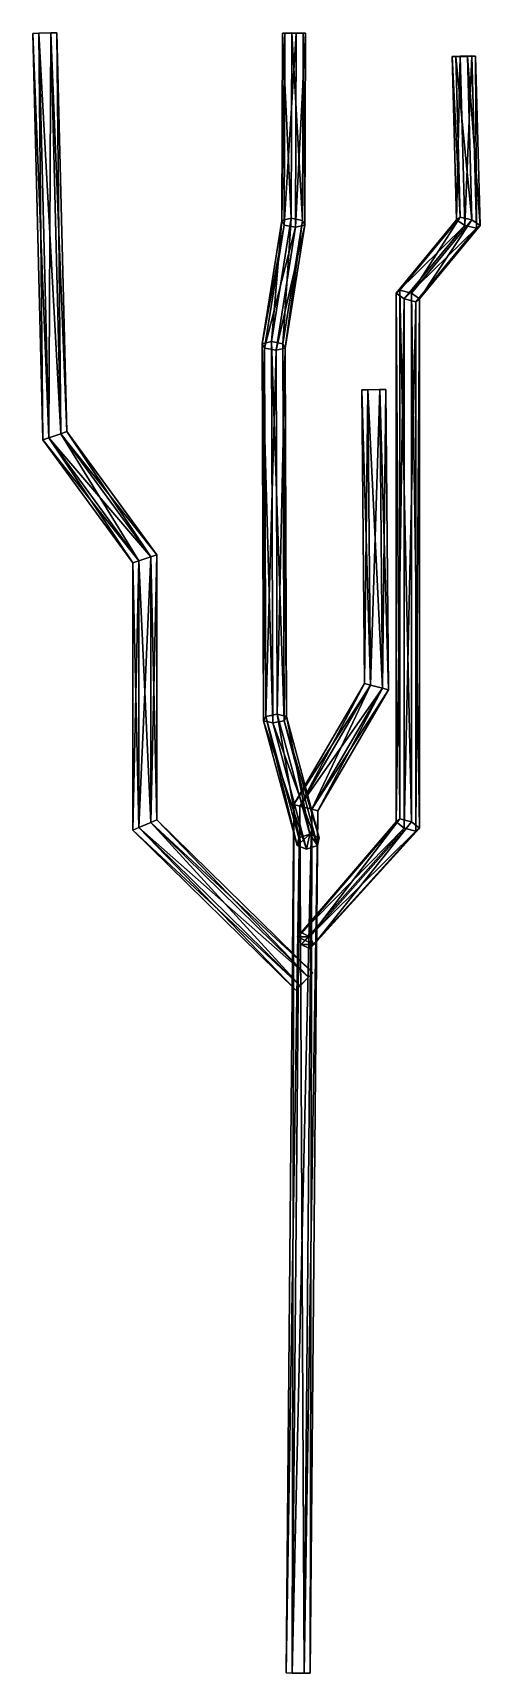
# Model space of a CAD drawing. Extents: x -129 to 94, y 1 to 817.
import ezdxf

# ---------------------------------------------------------------- set-up
doc = ezdxf.new("R2010")
doc.units = 0
doc.layers.add('bark', color=250, linetype='CONTINUOUS')

msp = doc.modelspace()

# ---------------------------------------------------------------- meshes
at = {"layer": 'bark'}
mesh = msp.add_polyface(dxfattribs=at)
corners = [(4.253779, 342.948794, -4.085214), (10.546776, 349.362779), (8.44911, 347.224784, 4.085214), (-78.968967, 420.405601), (-75.973767, 421.662992, -5.187839), (-69.983367, 424.177774, -5.187839), (-66.988167, 425.435165), (-69.983367, 424.177774, 5.187839), (-75.973767, 421.662992, 5.187839), (-78.968967, 553.377777), (-75.973767, 554.354426, -5.187839), (-69.983367, 556.307725, -5.187839), (-66.988167, 557.284374), (-69.983367, 556.307725, 5.187839), (-75.973767, 554.354426, 5.187839), (-123.609349, 614.551634), (-120.638263, 615.561327, -5.187839), (-114.696089, 617.580714, -5.187839), (-111.725003, 618.590408), (-114.696089, 617.580714, 5.187839), (-120.638263, 615.561327, 5.187839), (-119.638297, 816.916432, -5.187839), (-116.644017, 816.99067), (-119.638297, 816.916432, 5.187839), (2.156114, 340.810799), (8.44911, 347.224784, -4.085214), (4.253779, 342.948794, 4.085214), (-128.621137, 816.693717), (-125.626857, 816.767955, -5.187839), (-125.626857, 816.767955, 5.187839), (7.388517, 410.839391, 3.152108), (2.728997, 412.739912, 1.518333), (3.612381, 416.540956, -0.760466), (9.155286, 418.441478, -1.405489), (-9.352148, 473.695116, 48.250027), (-13.886133, 474.789888, 44.334812), (-12.751679, 476.979432, 38.481884), (-7.083239, 478.074204, 36.544172), (-2.549254, 476.979432, 40.459387), (-3.683708, 474.789888, 46.312315), (-9.996736, 663.394295, 51.575619), (-14.523375, 662.326962, 47.6225), (-13.374228, 660.192297, 41.693765), (-7.698441, 659.124964, 39.71815), (-3.171802, 660.192297, 43.671269), (-4.32095, 662.326962, 49.600003), (-0.218665, 724.726406, 1.128145), (-4.75265, 723.61299, -2.787069), (-3.618197, 721.386159, -8.639995), (2.050243, 720.272744, -10.577707), (6.584229, 721.386159, -6.662492), (5.449775, 723.61299, -0.809566), (0.0892, 816.94744, -0.460206), (6.902718, 816.78957, -8.305655), (5.761181, 816.894817, -2.416188), (13.814806, 416.540956, 0.228286), (12.931422, 412.739913, 2.507085), (-4.441244, 816.894817, -4.393691), (-3.299708, 816.78957, -10.283158), (2.372273, 816.736946, -12.23914), (89.69726, 805.496066, -98.590274), (81.628202, 805.016449, -89.721211), (91.523484, 805.376162, -92.87621), (92.005602, 719.74264, -101.127476), (86.104516, 721.121107, -102.362677), (81.98932, 723.878042, -97.83948), (83.77521, 725.25651, -92.081083), (89.676296, 723.878042, -90.845883), (93.791492, 721.121107, -95.369079), (61.85455, 683.235934, -67.987105), (55.992185, 684.661284, -69.264865), (51.95443, 687.511984, -64.826788), (53.77904, 688.937334, -59.11095), (59.641405, 687.511984, -57.83319), (63.679161, 684.661284, -62.271268), (61.85455, 419.872925, -67.987105), (55.992185, 421.396654, -69.264865), (51.95443, 424.444112, -64.826788), (53.77904, 425.967841, -59.11095), (59.641405, 424.444112, -57.83319), (63.679161, 421.396654, -62.271268), (4.872069, 363.417553, -4.637418), (5.088535, 369.224325, 1.294011), (9.110975, 367.288734, 3.042125), (83.836508, 805.376162, -99.869807), (79.801979, 805.136354, -95.435276), (87.488955, 805.136354, -88.441678), (8.894509, 361.481963, -2.889305), (2.969082, 367.288734, -2.54576), (11.013962, 363.417553, 0.950466), (-2.650185, 1.125092), (0.349701, 1.098915, -5.196152), (9.349358, 1.020384), (0.349701, 1.098915, 5.196152), (1.120149, 433.206735), (4.113072, 432.382612, -5.196152), (10.098918, 430.734368, -5.196152), (13.09184, 429.910246), (10.098918, 430.734368, 5.196152), (4.113072, 432.382612, 5.196152), (36.254094, 493.353965), (39.261454, 492.554559, -5.196152), (45.276174, 490.955745, -5.196152), (48.283534, 490.156338), (45.276174, 490.955745, 5.196152), (39.261454, 492.554559, 5.196152), (34.931564, 639.439164), (43.931195, 639.520638, 5.196152), (37.931441, 639.466322, 5.196152), (6.349472, 1.046561, -5.196152), (6.349472, 1.046561, 5.196152), (37.931441, 639.466322, -5.196152), (43.931195, 639.520638, -5.196152), (46.931072, 639.547797)]
mesh.append_faces([[corners[k] for k in face] for face in [(24, 0, 4), (0, 25, 5), (25, 1, 6), (1, 2, 7), (2, 26, 8), (26, 24, 3), (3, 4, 10), (4, 5, 11), (5, 6, 12), (6, 7, 13), (7, 8, 14), (8, 3, 9), (9, 10, 16), (10, 11, 17), (11, 12, 18), (12, 13, 19), (13, 14, 20), (14, 9, 15), (15, 16, 28), (16, 17, 21), (17, 18, 22), (18, 19, 23), (19, 20, 29), (20, 15, 27), (26, 2, 24), (2, 1, 25), (2, 25, 24), (25, 0, 24), (27, 28, 29), (28, 21, 23), (28, 23, 29), (21, 22, 23), (30, 31, 35), (31, 32, 36), (32, 33, 37), (33, 55, 38), (55, 56, 39), (56, 30, 34), (34, 35, 41), (35, 36, 42), (36, 37, 43), (37, 38, 44), (38, 39, 45), (39, 34, 40), (40, 41, 47), (41, 42, 48), (42, 43, 49), (43, 44, 50), (44, 45, 51), (45, 40, 46), (46, 47, 57), (47, 48, 58), (48, 49, 59), (49, 50, 53), (50, 51, 54), (51, 46, 52), (56, 55, 33), (56, 33, 30), (33, 32, 31), (33, 31, 30), (52, 57, 58), (52, 58, 54), (58, 59, 53), (58, 53, 54), (60, 84, 64), (84, 85, 65), (85, 61, 66), (61, 86, 67), (86, 62, 68), (62, 60, 63), (63, 64, 70), (64, 65, 71), (65, 66, 72), (66, 67, 73), (67, 68, 74), (68, 63, 69), (69, 70, 76), (70, 71, 77), (71, 72, 78), (72, 73, 79), (73, 74, 80), (74, 69, 75), (75, 76, 81), (76, 77, 88), (77, 78, 82), (78, 79, 83), (79, 80, 89), (80, 75, 87), (62, 86, 84), (62, 84, 60), (86, 61, 84), (61, 85, 84), (87, 81, 89), (81, 88, 89), (88, 82, 83), (88, 83, 89), (90, 91, 95), (91, 109, 96), (109, 92, 97), (92, 110, 98), (110, 93, 99), (93, 90, 94), (94, 95, 101), (95, 96, 102), (96, 97, 103), (97, 98, 104), (98, 99, 105), (99, 94, 100), (100, 101, 111), (101, 102, 112), (102, 103, 113), (103, 104, 107), (104, 105, 108), (105, 100, 106), (93, 110, 90), (110, 92, 90), (92, 109, 91), (92, 91, 90), (106, 111, 112), (106, 112, 113), (106, 113, 108), (113, 107, 108), (24, 4, 3), (0, 5, 4), (25, 6, 5), (1, 7, 6), (2, 8, 7), (26, 3, 8), (3, 10, 9), (4, 11, 10), (5, 12, 11), (6, 13, 12), (7, 14, 13), (8, 9, 14), (9, 16, 15), (10, 17, 16), (11, 18, 17), (12, 19, 18), (13, 20, 19), (14, 15, 20), (15, 28, 27), (16, 21, 28), (17, 22, 21), (18, 23, 22), (19, 29, 23), (20, 27, 29), (30, 35, 34), (31, 36, 35), (32, 37, 36), (33, 38, 37), (55, 39, 38), (56, 34, 39), (34, 41, 40), (35, 42, 41), (36, 43, 42), (37, 44, 43), (38, 45, 44), (39, 40, 45), (40, 47, 46), (41, 48, 47), (42, 49, 48), (43, 50, 49), (44, 51, 50), (45, 46, 51), (46, 57, 52), (47, 58, 57), (48, 59, 58), (49, 53, 59), (50, 54, 53), (51, 52, 54), (60, 64, 63), (84, 65, 64), (85, 66, 65), (61, 67, 66), (86, 68, 67), (62, 63, 68), (63, 70, 69), (64, 71, 70), (65, 72, 71), (66, 73, 72), (67, 74, 73), (68, 69, 74), (69, 76, 75), (70, 77, 76), (71, 78, 77), (72, 79, 78), (73, 80, 79), (74, 75, 80), (75, 81, 87), (76, 88, 81), (77, 82, 88), (78, 83, 82), (79, 89, 83), (80, 87, 89), (90, 95, 94), (91, 96, 95), (109, 97, 96), (92, 98, 97), (110, 99, 98), (93, 94, 99), (94, 101, 100), (95, 102, 101), (96, 103, 102), (97, 104, 103), (98, 105, 104), (99, 100, 105), (100, 111, 106), (101, 112, 111), (102, 113, 112), (103, 107, 113), (104, 108, 107), (105, 106, 108)]])

doc.saveas('drawing.dxf')
